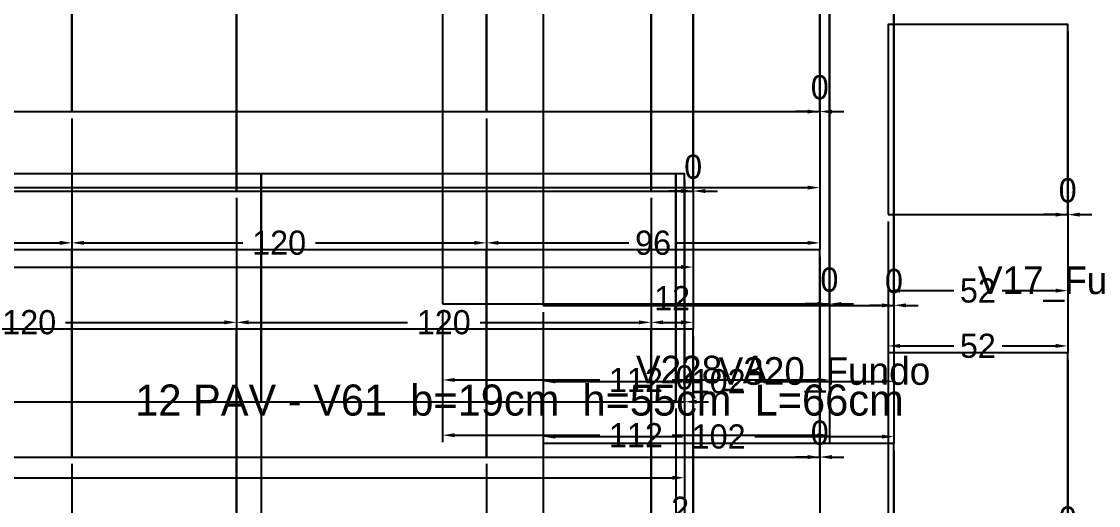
# Model space of a CAD drawing. Header units: metres. Extents: x 946 to 6411, y 1397 to 3666.
# Drawn here: x 3124.2 to 3435.9, y 2341.5 to 2481.6 of the extents above; entities that cross this region are included whole.
import ezdxf

# ---------------------------------------------------------------- set-up
doc = ezdxf.new("R2010")
doc.units = ezdxf.units.M
doc.layers.add('COTA', color=3, linetype='Continuous')
doc.dimstyles.new('COTA_VIG', dxfattribs={"dimtxt": 7, "dimasz": 3.5, "dimexe": 2, "dimexo": 2, "dimgap": 1.5, "dimtad": 1, "dimdec": 1, "dimcen": 2.5, "dimclrd": 3, "dimclre": 3, "dimclrt": 3, "dimazin": 3, "dimtfac": 1, "dimtmove": 0, "dimatfit": 3})

# ---------------------------------------------------------------- blocks, each defined once
blk = doc.blocks.new('_CLOSEDFILLED')
at = {"color": 0, "linetype": 'BYBLOCK'}
blk.add_solid([(-1, 0.164), (0, 0), (-1, -0.164)], dxfattribs=at)
blk = doc.blocks.new('*D199')
at = {"color": 3}
for p, q in [((3375.03, 2423.69), (3375.03, 2401.69)), ((3427.03, 2423.69), (3427.03, 2401.69)), ((3378.53, 2403.69), (3394.03, 2403.69)), ((3408.03, 2403.69), (3423.53, 2403.69))]:
    blk.add_line(p, q, dxfattribs=at)
at = {"layer": 'Defpoints'}
for p in [(3375.03, 2425.69), (3427.03, 2425.69), (3375.03, 2403.69)]:
    blk.add_point(p, dxfattribs=at)
at = {"layer": 'COTA', "color": 3, "xscale": 3.5, "yscale": 3.5, "rotation": 180}
blk.add_blockref('_CLOSEDFILLED', (3375.03, 2403.69), dxfattribs=at)
at = {"layer": 'COTA', "color": 3, "xscale": 3.5, "yscale": 3.5}
blk.add_blockref('_CLOSEDFILLED', (3427.03, 2403.69), dxfattribs=at)
at = {"layer": 'COTA', "color": 3, "insert": (3401.03, 2403.69), "char_height": 7, "attachment_point": 5}
blk.add_mtext('52', dxfattribs=at)
blk = doc.blocks.new('*D200')
at = {"color": 3}
for p, q in [((3375.03, 2423.69), (3375.03, 2385.69)), ((3427.03, 2423.69), (3427.03, 2385.69)), ((3378.53, 2387.69), (3394.03, 2387.69)), ((3408.03, 2387.69), (3423.53, 2387.69))]:
    blk.add_line(p, q, dxfattribs=at)
at = {"layer": 'Defpoints'}
for p in [(3375.03, 2425.69), (3427.03, 2425.69), (3375.03, 2387.69)]:
    blk.add_point(p, dxfattribs=at)
at = {"layer": 'COTA', "color": 3, "xscale": 3.5, "yscale": 3.5, "rotation": 180}
blk.add_blockref('_CLOSEDFILLED', (3375.03, 2387.69), dxfattribs=at)
at = {"layer": 'COTA', "color": 3, "xscale": 3.5, "yscale": 3.5}
blk.add_blockref('_CLOSEDFILLED', (3427.03, 2387.69), dxfattribs=at)
at = {"layer": 'COTA', "color": 3, "insert": (3401.03, 2387.69), "char_height": 7, "attachment_point": 5}
blk.add_mtext('52', dxfattribs=at)
blk = doc.blocks.new('*D1069')
at = {"color": 3}
for p, q in [((3246.05, 2397.84), (3246.05, 2375.84)), ((3358.05, 2397.84), (3358.05, 2375.84)), ((3249.55, 2377.84), (3291.55, 2377.84)), ((3312.55, 2377.84), (3354.55, 2377.84))]:
    blk.add_line(p, q, dxfattribs=at)
at = {"layer": 'Defpoints'}
for p in [(3246.05, 2399.84), (3358.05, 2399.84), (3246.05, 2377.84)]:
    blk.add_point(p, dxfattribs=at)
at = {"layer": 'COTA', "color": 3, "xscale": 3.5, "yscale": 3.5, "rotation": 180}
blk.add_blockref('_CLOSEDFILLED', (3246.05, 2377.84), dxfattribs=at)
at = {"layer": 'COTA', "color": 3, "xscale": 3.5, "yscale": 3.5}
blk.add_blockref('_CLOSEDFILLED', (3358.05, 2377.84), dxfattribs=at)
at = {"layer": 'COTA', "color": 3, "insert": (3302.05, 2377.84), "char_height": 7, "attachment_point": 5}
blk.add_mtext('112', dxfattribs=at)
blk = doc.blocks.new('*D1070')
at = {"color": 3}
for p, q in [((3246.05, 2397.84), (3246.05, 2359.84)), ((3358.05, 2397.84), (3358.05, 2359.84)), ((3249.55, 2361.84), (3291.55, 2361.84)), ((3312.55, 2361.84), (3354.55, 2361.84))]:
    blk.add_line(p, q, dxfattribs=at)
at = {"layer": 'Defpoints'}
for p in [(3246.05, 2399.84), (3358.05, 2399.84), (3246.05, 2361.84)]:
    blk.add_point(p, dxfattribs=at)
at = {"layer": 'COTA', "color": 3, "xscale": 3.5, "yscale": 3.5, "rotation": 180}
blk.add_blockref('_CLOSEDFILLED', (3246.05, 2361.84), dxfattribs=at)
at = {"layer": 'COTA', "color": 3, "xscale": 3.5, "yscale": 3.5}
blk.add_blockref('_CLOSEDFILLED', (3358.05, 2361.84), dxfattribs=at)
at = {"layer": 'COTA', "color": 3, "insert": (3302.05, 2361.84), "char_height": 7, "attachment_point": 5}
blk.add_mtext('112', dxfattribs=at)
blk = doc.blocks.new('*D1260')
at = {"color": 3}
for p, q in [((2473.6, 2369.53), (2473.6, 2347.53)), ((3316.1, 2369.53), (3316.1, 2347.53)), ((2477.1, 2349.53), (2884.35, 2349.53)), ((2905.35, 2349.53), (3312.6, 2349.53))]:
    blk.add_line(p, q, dxfattribs=at)
at = {"layer": 'Defpoints'}
for p in [(2473.6, 2371.53), (3316.1, 2371.53), (2473.6, 2349.53)]:
    blk.add_point(p, dxfattribs=at)
at = {"layer": 'COTA', "color": 3, "xscale": 3.5, "yscale": 3.5, "rotation": 180}
blk.add_blockref('_CLOSEDFILLED', (2473.6, 2349.53), dxfattribs=at)
at = {"layer": 'COTA', "color": 3, "xscale": 3.5, "yscale": 3.5}
blk.add_blockref('_CLOSEDFILLED', (3316.1, 2349.53), dxfattribs=at)
at = {"layer": 'COTA', "color": 3, "insert": (2894.85, 2349.53), "char_height": 7, "attachment_point": 5}
blk.add_mtext('842', dxfattribs=at)
blk = doc.blocks.new('*D1266')
at = {"color": 3}
for p, q in [((3073.6, 2369.53), (3073.6, 2331.53)), ((3193.6, 2369.53), (3193.6, 2331.53)), ((3077.1, 2333.53), (3123.1, 2333.53)), ((3144.1, 2333.53), (3190.1, 2333.53))]:
    blk.add_line(p, q, dxfattribs=at)
at = {"layer": 'Defpoints'}
for p in [(3073.6, 2371.53), (3193.6, 2371.53), (3073.6, 2333.53)]:
    blk.add_point(p, dxfattribs=at)
at = {"layer": 'COTA', "color": 3, "xscale": 3.5, "yscale": 3.5, "rotation": 180}
blk.add_blockref('_CLOSEDFILLED', (3073.6, 2333.53), dxfattribs=at)
at = {"layer": 'COTA', "color": 3, "xscale": 3.5, "yscale": 3.5}
blk.add_blockref('_CLOSEDFILLED', (3193.6, 2333.53), dxfattribs=at)
at = {"layer": 'COTA', "color": 3, "insert": (3133.6, 2333.53), "char_height": 7, "attachment_point": 5}
blk.add_mtext('120', dxfattribs=at)
blk = doc.blocks.new('*D1267')
at = {"color": 3}
for p, q in [((3193.6, 2369.53), (3193.6, 2331.53)), ((3313.6, 2369.53), (3313.6, 2331.53)), ((3197.1, 2333.53), (3243.1, 2333.53)), ((3264.1, 2333.53), (3310.1, 2333.53))]:
    blk.add_line(p, q, dxfattribs=at)
at = {"layer": 'Defpoints'}
for p in [(3193.6, 2371.53), (3313.6, 2371.53), (3193.6, 2333.53)]:
    blk.add_point(p, dxfattribs=at)
at = {"layer": 'COTA', "color": 3, "xscale": 3.5, "yscale": 3.5, "rotation": 180}
blk.add_blockref('_CLOSEDFILLED', (3193.6, 2333.53), dxfattribs=at)
at = {"layer": 'COTA', "color": 3, "xscale": 3.5, "yscale": 3.5}
blk.add_blockref('_CLOSEDFILLED', (3313.6, 2333.53), dxfattribs=at)
at = {"layer": 'COTA', "color": 3, "insert": (3253.6, 2333.53), "char_height": 7, "attachment_point": 5}
blk.add_mtext('120', dxfattribs=at)
blk = doc.blocks.new('*D1268')
at = {"color": 3}
for p, q in [((3313.6, 2369.53), (3313.6, 2331.53)), ((3316.1, 2369.53), (3316.1, 2331.53)), ((3310.1, 2333.53), (3306.6, 2333.53)), ((3313.6, 2333.53), (3316.1, 2333.53)), ((3319.6, 2333.53), (3323.1, 2333.53))]:
    blk.add_line(p, q, dxfattribs=at)
at = {"layer": 'Defpoints'}
for p in [(3313.6, 2371.53), (3316.1, 2371.53), (3313.6, 2333.53)]:
    blk.add_point(p, dxfattribs=at)
at = {"layer": 'COTA', "color": 3, "xscale": 3.5, "yscale": 3.5}
blk.add_blockref('_CLOSEDFILLED', (3313.6, 2333.53), dxfattribs=at)
at = {"layer": 'COTA', "color": 3, "xscale": 3.5, "yscale": 3.5, "rotation": 180}
blk.add_blockref('_CLOSEDFILLED', (3316.1, 2333.53), dxfattribs=at)
at = {"layer": 'COTA', "color": 3, "insert": (3314.85, 2340.53), "char_height": 7, "attachment_point": 5}
blk.add_mtext('2', dxfattribs=at)
blk = doc.blocks.new('*D1288')
at = {"color": 3}
for p, q in [((2538.76, 2353.52), (2538.76, 2331.52)), ((3355.26, 2353.52), (3355.26, 2331.52)), ((2542.26, 2333.52), (2936.51, 2333.52)), ((2957.51, 2333.52), (3351.76, 2333.52))]:
    blk.add_line(p, q, dxfattribs=at)
at = {"layer": 'Defpoints'}
for p in [(2538.76, 2355.52), (3355.26, 2355.52), (2538.76, 2333.52)]:
    blk.add_point(p, dxfattribs=at)
at = {"layer": 'COTA', "color": 3, "xscale": 3.5, "yscale": 3.5, "rotation": 180}
blk.add_blockref('_CLOSEDFILLED', (2538.76, 2333.52), dxfattribs=at)
at = {"layer": 'COTA', "color": 3, "xscale": 3.5, "yscale": 3.5}
blk.add_blockref('_CLOSEDFILLED', (3355.26, 2333.52), dxfattribs=at)
at = {"layer": 'COTA', "color": 3, "insert": (2947.01, 2333.52), "char_height": 7, "attachment_point": 5}
blk.add_mtext('816', dxfattribs=at)
blk = doc.blocks.new('*D1293')
at = {"color": 3}
for p, q in [((3018.76, 2353.52), (3018.76, 2315.52)), ((3138.76, 2353.52), (3138.76, 2315.52)), ((3022.26, 2317.52), (3068.26, 2317.52)), ((3089.26, 2317.52), (3135.26, 2317.52))]:
    blk.add_line(p, q, dxfattribs=at)
at = {"layer": 'Defpoints'}
for p in [(3018.76, 2355.52), (3138.76, 2355.52), (3018.76, 2317.52)]:
    blk.add_point(p, dxfattribs=at)
at = {"layer": 'COTA', "color": 3, "xscale": 3.5, "yscale": 3.5, "rotation": 180}
blk.add_blockref('_CLOSEDFILLED', (3018.76, 2317.52), dxfattribs=at)
at = {"layer": 'COTA', "color": 3, "xscale": 3.5, "yscale": 3.5}
blk.add_blockref('_CLOSEDFILLED', (3138.76, 2317.52), dxfattribs=at)
at = {"layer": 'COTA', "color": 3, "insert": (3078.76, 2317.52), "char_height": 7, "attachment_point": 5}
blk.add_mtext('120', dxfattribs=at)
blk = doc.blocks.new('*D1294')
at = {"color": 3}
for p, q in [((3138.76, 2353.52), (3138.76, 2315.52)), ((3258.76, 2353.52), (3258.76, 2315.52)), ((3142.26, 2317.52), (3188.26, 2317.52)), ((3209.26, 2317.52), (3255.26, 2317.52))]:
    blk.add_line(p, q, dxfattribs=at)
at = {"layer": 'Defpoints'}
for p in [(3138.76, 2355.52), (3258.76, 2355.52), (3138.76, 2317.52)]:
    blk.add_point(p, dxfattribs=at)
at = {"layer": 'COTA', "color": 3, "xscale": 3.5, "yscale": 3.5, "rotation": 180}
blk.add_blockref('_CLOSEDFILLED', (3138.76, 2317.52), dxfattribs=at)
at = {"layer": 'COTA', "color": 3, "xscale": 3.5, "yscale": 3.5}
blk.add_blockref('_CLOSEDFILLED', (3258.76, 2317.52), dxfattribs=at)
at = {"layer": 'COTA', "color": 3, "insert": (3198.76, 2317.52), "char_height": 7, "attachment_point": 5}
blk.add_mtext('120', dxfattribs=at)
blk = doc.blocks.new('*D1295')
at = {"color": 3}
for p, q in [((3258.76, 2353.52), (3258.76, 2315.52)), ((3355.26, 2353.52), (3355.26, 2315.52)), ((3262.26, 2317.52), (3300.01, 2317.52)), ((3314.01, 2317.52), (3351.76, 2317.52))]:
    blk.add_line(p, q, dxfattribs=at)
at = {"layer": 'Defpoints'}
for p in [(3258.76, 2355.52), (3355.26, 2355.52), (3258.76, 2317.52)]:
    blk.add_point(p, dxfattribs=at)
at = {"layer": 'COTA', "color": 3, "xscale": 3.5, "yscale": 3.5, "rotation": 180}
blk.add_blockref('_CLOSEDFILLED', (3258.76, 2317.52), dxfattribs=at)
at = {"layer": 'COTA', "color": 3, "xscale": 3.5, "yscale": 3.5}
blk.add_blockref('_CLOSEDFILLED', (3355.26, 2317.52), dxfattribs=at)
at = {"layer": 'COTA', "color": 3, "insert": (3307.01, 2317.52), "char_height": 7, "attachment_point": 5}
blk.add_mtext('96', dxfattribs=at)
blk = doc.blocks.new('*D1297')
at = {"color": 3}
for p, q in [((2538.76, 2453.52), (2538.76, 2431.52)), ((3355.26, 2453.52), (3355.26, 2431.52)), ((2542.26, 2433.52), (2936.51, 2433.52)), ((2957.51, 2433.52), (3351.76, 2433.52))]:
    blk.add_line(p, q, dxfattribs=at)
at = {"layer": 'Defpoints'}
for p in [(2538.76, 2455.52), (3355.26, 2455.52), (2538.76, 2433.52)]:
    blk.add_point(p, dxfattribs=at)
at = {"layer": 'COTA', "color": 3, "xscale": 3.5, "yscale": 3.5, "rotation": 180}
blk.add_blockref('_CLOSEDFILLED', (2538.76, 2433.52), dxfattribs=at)
at = {"layer": 'COTA', "color": 3, "xscale": 3.5, "yscale": 3.5}
blk.add_blockref('_CLOSEDFILLED', (3355.26, 2433.52), dxfattribs=at)
at = {"layer": 'COTA', "color": 3, "insert": (2947.01, 2433.52), "char_height": 7, "attachment_point": 5}
blk.add_mtext('816', dxfattribs=at)
blk = doc.blocks.new('*D1302')
at = {"color": 3}
for p, q in [((3018.76, 2453.52), (3018.76, 2415.52)), ((3138.76, 2453.52), (3138.76, 2415.52)), ((3022.26, 2417.52), (3068.26, 2417.52)), ((3089.26, 2417.52), (3135.26, 2417.52))]:
    blk.add_line(p, q, dxfattribs=at)
at = {"layer": 'Defpoints'}
for p in [(3018.76, 2455.52), (3138.76, 2455.52), (3018.76, 2417.52)]:
    blk.add_point(p, dxfattribs=at)
at = {"layer": 'COTA', "color": 3, "xscale": 3.5, "yscale": 3.5, "rotation": 180}
blk.add_blockref('_CLOSEDFILLED', (3018.76, 2417.52), dxfattribs=at)
at = {"layer": 'COTA', "color": 3, "xscale": 3.5, "yscale": 3.5}
blk.add_blockref('_CLOSEDFILLED', (3138.76, 2417.52), dxfattribs=at)
at = {"layer": 'COTA', "color": 3, "insert": (3078.76, 2417.52), "char_height": 7, "attachment_point": 5}
blk.add_mtext('120', dxfattribs=at)
blk = doc.blocks.new('*D1303')
at = {"color": 3}
for p, q in [((3138.76, 2453.52), (3138.76, 2415.52)), ((3258.76, 2453.52), (3258.76, 2415.52)), ((3142.26, 2417.52), (3188.26, 2417.52)), ((3209.26, 2417.52), (3255.26, 2417.52))]:
    blk.add_line(p, q, dxfattribs=at)
at = {"layer": 'Defpoints'}
for p in [(3138.76, 2455.52), (3258.76, 2455.52), (3138.76, 2417.52)]:
    blk.add_point(p, dxfattribs=at)
at = {"layer": 'COTA', "color": 3, "xscale": 3.5, "yscale": 3.5, "rotation": 180}
blk.add_blockref('_CLOSEDFILLED', (3138.76, 2417.52), dxfattribs=at)
at = {"layer": 'COTA', "color": 3, "xscale": 3.5, "yscale": 3.5}
blk.add_blockref('_CLOSEDFILLED', (3258.76, 2417.52), dxfattribs=at)
at = {"layer": 'COTA', "color": 3, "insert": (3198.76, 2417.52), "char_height": 7, "attachment_point": 5}
blk.add_mtext('120', dxfattribs=at)
blk = doc.blocks.new('*D1304')
at = {"color": 3}
for p, q in [((3258.76, 2453.52), (3258.76, 2415.52)), ((3355.26, 2453.52), (3355.26, 2415.52)), ((3262.26, 2417.52), (3300.01, 2417.52)), ((3314.01, 2417.52), (3351.76, 2417.52))]:
    blk.add_line(p, q, dxfattribs=at)
at = {"layer": 'Defpoints'}
for p in [(3258.76, 2455.52), (3355.26, 2455.52), (3258.76, 2417.52)]:
    blk.add_point(p, dxfattribs=at)
at = {"layer": 'COTA', "color": 3, "xscale": 3.5, "yscale": 3.5, "rotation": 180}
blk.add_blockref('_CLOSEDFILLED', (3258.76, 2417.52), dxfattribs=at)
at = {"layer": 'COTA', "color": 3, "xscale": 3.5, "yscale": 3.5}
blk.add_blockref('_CLOSEDFILLED', (3355.26, 2417.52), dxfattribs=at)
at = {"layer": 'COTA', "color": 3, "insert": (3307.01, 2417.52), "char_height": 7, "attachment_point": 5}
blk.add_mtext('96', dxfattribs=at)
blk = doc.blocks.new('*D1530')
at = {"color": 3}
for p, q in [((2466.41, 2430.51), (2466.41, 2408.51)), ((3318.61, 2430.51), (3318.61, 2408.51)), ((2469.91, 2410.51), (2882.01, 2410.51)), ((2903.01, 2410.51), (3315.11, 2410.51))]:
    blk.add_line(p, q, dxfattribs=at)
at = {"layer": 'Defpoints'}
for p in [(2466.41, 2432.51), (3318.61, 2432.51), (2466.41, 2410.51)]:
    blk.add_point(p, dxfattribs=at)
at = {"layer": 'COTA', "color": 3, "xscale": 3.5, "yscale": 3.5, "rotation": 180}
blk.add_blockref('_CLOSEDFILLED', (2466.41, 2410.51), dxfattribs=at)
at = {"layer": 'COTA', "color": 3, "xscale": 3.5, "yscale": 3.5}
blk.add_blockref('_CLOSEDFILLED', (3318.61, 2410.51), dxfattribs=at)
at = {"layer": 'COTA', "color": 3, "insert": (2892.51, 2410.51), "char_height": 7, "attachment_point": 5}
blk.add_mtext('852', dxfattribs=at)
blk = doc.blocks.new('*D1536')
at = {"color": 3}
for p, q in [((3066.41, 2430.51), (3066.41, 2392.51)), ((3186.41, 2430.51), (3186.41, 2392.51)), ((3069.91, 2394.51), (3115.91, 2394.51)), ((3136.91, 2394.51), (3182.91, 2394.51))]:
    blk.add_line(p, q, dxfattribs=at)
at = {"layer": 'Defpoints'}
for p in [(3066.41, 2432.51), (3186.41, 2432.51), (3066.41, 2394.51)]:
    blk.add_point(p, dxfattribs=at)
at = {"layer": 'COTA', "color": 3, "xscale": 3.5, "yscale": 3.5, "rotation": 180}
blk.add_blockref('_CLOSEDFILLED', (3066.41, 2394.51), dxfattribs=at)
at = {"layer": 'COTA', "color": 3, "xscale": 3.5, "yscale": 3.5}
blk.add_blockref('_CLOSEDFILLED', (3186.41, 2394.51), dxfattribs=at)
at = {"layer": 'COTA', "color": 3, "insert": (3126.41, 2394.51), "char_height": 7, "attachment_point": 5}
blk.add_mtext('120', dxfattribs=at)
blk = doc.blocks.new('*D1537')
at = {"color": 3}
for p, q in [((3186.41, 2430.51), (3186.41, 2392.51)), ((3306.41, 2430.51), (3306.41, 2392.51)), ((3189.91, 2394.51), (3235.91, 2394.51)), ((3256.91, 2394.51), (3302.91, 2394.51))]:
    blk.add_line(p, q, dxfattribs=at)
at = {"layer": 'Defpoints'}
for p in [(3186.41, 2432.51), (3306.41, 2432.51), (3186.41, 2394.51)]:
    blk.add_point(p, dxfattribs=at)
at = {"layer": 'COTA', "color": 3, "xscale": 3.5, "yscale": 3.5, "rotation": 180}
blk.add_blockref('_CLOSEDFILLED', (3186.41, 2394.51), dxfattribs=at)
at = {"layer": 'COTA', "color": 3, "xscale": 3.5, "yscale": 3.5}
blk.add_blockref('_CLOSEDFILLED', (3306.41, 2394.51), dxfattribs=at)
at = {"layer": 'COTA', "color": 3, "insert": (3246.41, 2394.51), "char_height": 7, "attachment_point": 5}
blk.add_mtext('120', dxfattribs=at)
blk = doc.blocks.new('*D1538')
at = {"color": 3}
for p, q in [((3306.41, 2430.51), (3306.41, 2392.51)), ((3318.61, 2430.51), (3318.61, 2392.51)), ((3309.91, 2394.51), (3315.11, 2394.51))]:
    blk.add_line(p, q, dxfattribs=at)
at = {"layer": 'Defpoints'}
for p in [(3306.41, 2432.51), (3318.61, 2432.51), (3306.41, 2394.51)]:
    blk.add_point(p, dxfattribs=at)
at = {"layer": 'COTA', "color": 3, "xscale": 3.5, "yscale": 3.5, "rotation": 180}
blk.add_blockref('_CLOSEDFILLED', (3306.41, 2394.51), dxfattribs=at)
at = {"layer": 'COTA', "color": 3, "xscale": 3.5, "yscale": 3.5}
blk.add_blockref('_CLOSEDFILLED', (3318.61, 2394.51), dxfattribs=at)
at = {"layer": 'COTA', "color": 3, "insert": (3312.51, 2401.51), "char_height": 7, "attachment_point": 5}
blk.add_mtext('12', dxfattribs=at)
blk = doc.blocks.new('*D1555')
at = {"color": 3}
for p, q in [((3275.23, 2397.43), (3275.23, 2375.43)), ((3376.73, 2397.43), (3376.73, 2375.43)), ((3278.73, 2377.43), (3315.48, 2377.43)), ((3336.48, 2377.43), (3373.23, 2377.43))]:
    blk.add_line(p, q, dxfattribs=at)
at = {"layer": 'Defpoints'}
for p in [(3275.23, 2399.43), (3376.73, 2399.43), (3275.23, 2377.43)]:
    blk.add_point(p, dxfattribs=at)
at = {"layer": 'COTA', "color": 3, "xscale": 3.5, "yscale": 3.5, "rotation": 180}
blk.add_blockref('_CLOSEDFILLED', (3275.23, 2377.43), dxfattribs=at)
at = {"layer": 'COTA', "color": 3, "xscale": 3.5, "yscale": 3.5}
blk.add_blockref('_CLOSEDFILLED', (3376.73, 2377.43), dxfattribs=at)
at = {"layer": 'COTA', "color": 3, "insert": (3325.98, 2377.43), "char_height": 7, "attachment_point": 5}
blk.add_mtext('102', dxfattribs=at)
blk = doc.blocks.new('*D1556')
at = {"color": 3}
for p, q in [((3275.23, 2397.43), (3275.23, 2359.43)), ((3376.73, 2397.43), (3376.73, 2359.43)), ((3278.73, 2361.43), (3315.48, 2361.43)), ((3336.48, 2361.43), (3373.23, 2361.43))]:
    blk.add_line(p, q, dxfattribs=at)
at = {"layer": 'Defpoints'}
for p in [(3275.23, 2399.43), (3376.73, 2399.43), (3275.23, 2361.43)]:
    blk.add_point(p, dxfattribs=at)
at = {"layer": 'COTA', "color": 3, "xscale": 3.5, "yscale": 3.5, "rotation": 180}
blk.add_blockref('_CLOSEDFILLED', (3275.23, 2361.43), dxfattribs=at)
at = {"layer": 'COTA', "color": 3, "xscale": 3.5, "yscale": 3.5}
blk.add_blockref('_CLOSEDFILLED', (3376.73, 2361.43), dxfattribs=at)
at = {"layer": 'COTA', "color": 3, "insert": (3325.98, 2361.43), "char_height": 7, "attachment_point": 5}
blk.add_mtext('102', dxfattribs=at)

msp = doc.modelspace()

# ---------------------------------------------------------------- linework, layer by layer
at = {"layer": 'Paineis'}
for points in [[(3066.41, 2432.51), (3186.41, 2432.51), (3186.41, 2530.51), (3066.41, 2530.51)], [(3186.41, 2432.51), (3306.41, 2432.51), (3306.41, 2530.51), (3186.41, 2530.51)], [(3306.41, 2432.51), (3318.61, 2432.51), (3318.61, 2530.51), (3306.41, 2530.51)], [(3275.23, 2399.43), (3376.73, 2399.43), (3376.73, 2519.43), (3275.23, 2519.43)], [(3018.76, 2455.52), (3138.76, 2455.52), (3138.76, 2515.52), (3018.76, 2515.52)], [(3138.76, 2455.52), (3258.76, 2455.52), (3258.76, 2515.52), (3138.76, 2515.52)], [(3258.76, 2455.52), (3355.26, 2455.52), (3355.26, 2515.52), (3258.76, 2515.52)], [(3246.05, 2399.84), (3358.05, 2399.84), (3358.05, 2497.84), (3246.05, 2497.84)], [(3375.03, 2425.69), (3427.03, 2425.69), (3427.03, 2480.69), (3375.03, 2480.69)], [(3073.6, 2371.53), (3193.6, 2371.53), (3193.6, 2437.53), (3073.6, 2437.53)], [(3193.6, 2371.53), (3313.6, 2371.53), (3313.6, 2437.53), (3193.6, 2437.53)], [(3313.6, 2371.53), (3316.1, 2371.53), (3316.1, 2437.53), (3313.6, 2437.53)], [(3018.76, 2355.52), (3138.76, 2355.52), (3138.76, 2415.52), (3018.76, 2415.52)], [(3138.76, 2355.52), (3258.76, 2355.52), (3258.76, 2415.52), (3138.76, 2415.52)], [(3258.76, 2355.52), (3355.26, 2355.52), (3355.26, 2415.52), (3258.76, 2415.52)], [(3066.41, 2294.51), (3186.41, 2294.51), (3186.41, 2392.51), (3066.41, 2392.51)], [(3186.41, 2294.51), (3306.41, 2294.51), (3306.41, 2392.51), (3186.41, 2392.51)], [(3306.41, 2294.51), (3318.61, 2294.51), (3318.61, 2392.51), (3306.41, 2392.51)], [(3375.03, 2330.69), (3427.03, 2330.69), (3427.03, 2385.69), (3375.03, 2385.69)], [(3275.23, 2239.43), (3376.73, 2239.43), (3376.73, 2359.43), (3275.23, 2359.43)]]:
    msp.add_lwpolyline(points, close=True, dxfattribs=at)

# ---------------------------------------------------------------- texts
at = {"layer": 'NOMENCLATURA', "insert": (3157.11, 2376.52), "char_height": 9, "attachment_point": 1}
msp.add_mtext('12 PAV - V61  b=19cm  h=55cm  L=66cm', dxfattribs=at)
at = {"layer": 'Texto Secao', "char_height": 8, "attachment_point": 1}
for s, insert in [('V17_Fundo', (3401.03, 2410.69)), ('V228_A', (3302.05, 2384.84)), ('V320_Fundo', (3325.98, 2384.43))]:
    msp.add_mtext(s, dxfattribs=dict(at, insert=insert))

# ---------------------------------------------------------------- dimensions: what is measured, and where the dimension line sits
at = {"layer": 'COTA'}
for base, p1, p2 in [((3318.61, 2432.51), (3318.61, 2432.51), (3318.61, 2530.51)), ((3376.73, 2399.43), (3376.73, 2399.43), (3376.73, 2519.43)), ((3355.26, 2455.52), (3355.26, 2455.52), (3355.26, 2515.52)), ((3358.05, 2399.84), (3358.05, 2399.84), (3358.05, 2497.84)), ((3427.03, 2425.69), (3427.03, 2425.69), (3427.03, 2480.69)), ((3316.1, 2371.53), (3316.1, 2371.53), (3316.1, 2437.53)), ((3355.26, 2355.52), (3355.26, 2355.52), (3355.26, 2415.52)), ((3318.61, 2294.51), (3318.61, 2294.51), (3318.61, 2392.51)), ((3427.03, 2330.69), (3427.03, 2330.69), (3427.03, 2385.69)), ((3376.73, 2239.43), (3376.73, 2239.43), (3376.73, 2359.43))]:
    msp.add_linear_dim(base=base, p1=p1, p2=p2, dimstyle='COTA_VIG', dxfattribs=at).render()
for base, p1, p2, picture, middle in [((2538.76, 2433.52), (2538.76, 2455.52), (3355.26, 2455.52), '*D1297', (2947.01, 2433.52)), ((3018.76, 2417.52), (3018.76, 2455.52), (3138.76, 2455.52), '*D1302', (3078.76, 2417.52)), ((3138.76, 2417.52), (3138.76, 2455.52), (3258.76, 2455.52), '*D1303', (3198.76, 2417.52)), ((3258.76, 2417.52), (3258.76, 2455.52), (3355.26, 2455.52), '*D1304', (3307.01, 2417.52)), ((2466.41, 2410.51), (2466.41, 2432.51), (3318.61, 2432.51), '*D1530', (2892.51, 2410.51)), ((3066.41, 2394.51), (3066.41, 2432.51), (3186.41, 2432.51), '*D1536', (3126.41, 2394.51)), ((3186.41, 2394.51), (3186.41, 2432.51), (3306.41, 2432.51), '*D1537', (3246.41, 2394.51)), ((3306.41, 2394.51), (3306.41, 2432.51), (3318.61, 2432.51), '*D1538', (3312.51, 2401.51)), ((3375.03, 2403.69), (3375.03, 2425.69), (3427.03, 2425.69), '*D199', (3401.03, 2403.69)), ((3375.03, 2387.69), (3375.03, 2425.69), (3427.03, 2425.69), '*D200', (3401.03, 2387.69)), ((3246.05, 2377.84), (3246.05, 2399.84), (3358.05, 2399.84), '*D1069', (3302.05, 2377.84)), ((3246.05, 2361.84), (3246.05, 2399.84), (3358.05, 2399.84), '*D1070', (3302.05, 2361.84)), ((3275.23, 2377.43), (3275.23, 2399.43), (3376.73, 2399.43), '*D1555', (3325.98, 2377.43)), ((3275.23, 2361.43), (3275.23, 2399.43), (3376.73, 2399.43), '*D1556', (3325.98, 2361.43)), ((2473.6, 2349.53), (2473.6, 2371.53), (3316.1, 2371.53), '*D1260', (2894.85, 2349.53)), ((3073.6, 2333.53), (3073.6, 2371.53), (3193.6, 2371.53), '*D1266', (3133.6, 2333.53)), ((3193.6, 2333.53), (3193.6, 2371.53), (3313.6, 2371.53), '*D1267', (3253.6, 2333.53)), ((3313.6, 2333.53), (3313.6, 2371.53), (3316.1, 2371.53), '*D1268', (3314.85, 2340.53)), ((2538.76, 2333.52), (2538.76, 2355.52), (3355.26, 2355.52), '*D1288', (2947.01, 2333.52)), ((3018.76, 2317.52), (3018.76, 2355.52), (3138.76, 2355.52), '*D1293', (3078.76, 2317.52)), ((3138.76, 2317.52), (3138.76, 2355.52), (3258.76, 2355.52), '*D1294', (3198.76, 2317.52)), ((3258.76, 2317.52), (3258.76, 2355.52), (3355.26, 2355.52), '*D1295', (3307.01, 2317.52))]:
    dim = msp.add_linear_dim(base=base, p1=p1, p2=p2, dimstyle='COTA_VIG', dxfattribs=at)
    dim.commit()
    dim.dimension.update_dxf_attribs({"geometry": picture, "text_midpoint": middle})

doc.saveas('drawing.dxf')
